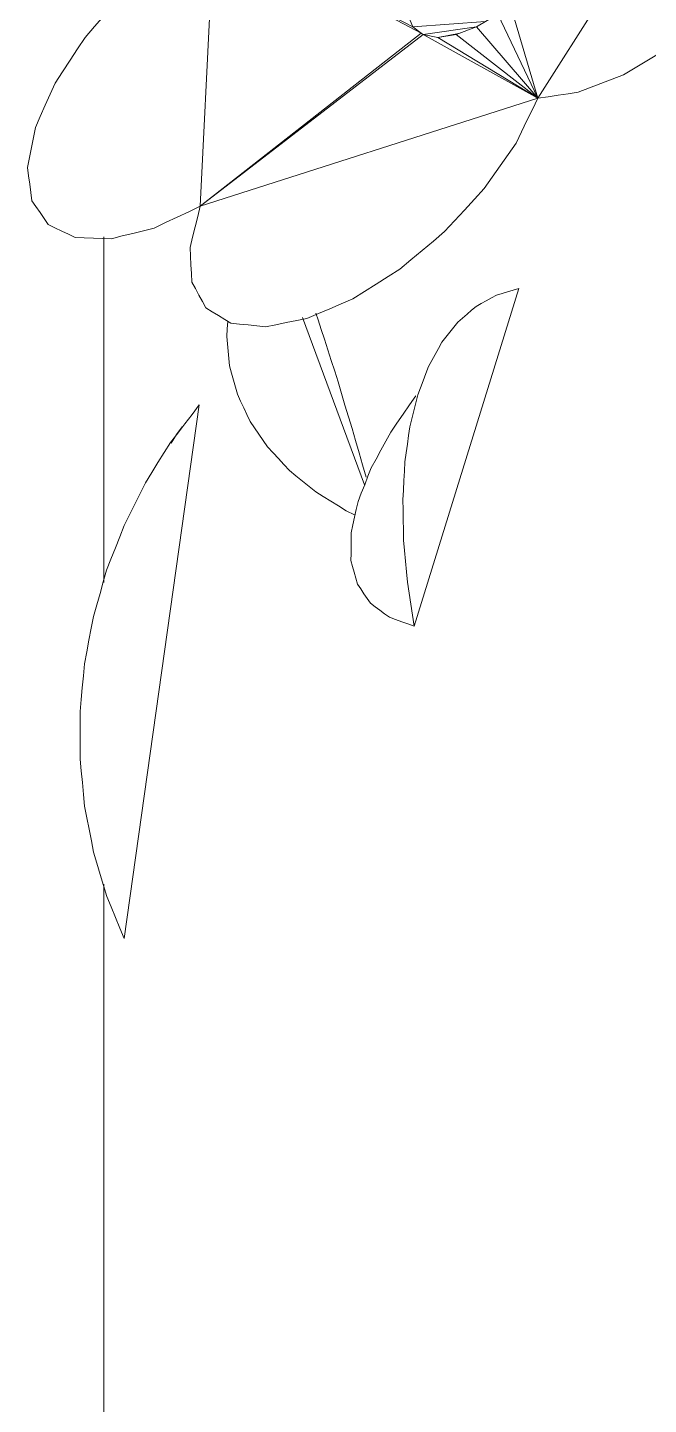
# Model space of a CAD drawing. Header units: metres. Extents: x 10.2 to 20.8, y -0.2 to 6.6.
# Drawn here: x 17.6271 to 17.6915, y 0.6875 to 0.8302 of the extents above; entities that cross this region are included whole.
import ezdxf

# ---------------------------------------------------------------- set-up
doc = ezdxf.new("R2010")
doc.units = ezdxf.units.M
for name, color, linetype, lineweight in [('Importações nas famílias', 250, 'Continuous', 5), ('Pilares estruturais', 7, 'Continuous', 5), ('Vegetação', 7, 'Continuous', 5)]:
    doc.layers.add(name, color=color, linetype=linetype, lineweight=lineweight)

# ---------------------------------------------------------------- blocks, each defined once
blk = doc.blocks.new('Planta_pergolado_12200 - plantas pergolado_skp_Component_12-V90-Corte 3')
at = {"layer": 'Importações nas famílias'}
blk.add_line((17.81868, 0.40305), (17.82952, 0.43802), dxfattribs=at)
at = {"layer": 'Importações nas famílias', "flags": 128}
for points in [[(17.82721, 0.43734), (17.82779, 0.43751), (17.82836, 0.43768), (17.82894, 0.43785), (17.82952, 0.43802)], [(17.82509, 0.43618), (17.82562, 0.43647), (17.82615, 0.43676), (17.82668, 0.43705), (17.82721, 0.43734)], [(17.8232, 0.43455), (17.82367, 0.43496), (17.82415, 0.43537), (17.82462, 0.43577), (17.82509, 0.43618)], [(17.82155, 0.43246), (17.82196, 0.43298), (17.82237, 0.4335), (17.82279, 0.43403), (17.8232, 0.43455)], [(17.82016, 0.42994), (17.82051, 0.43057), (17.82086, 0.4312), (17.8212, 0.43183), (17.82155, 0.43246)], [(17.81905, 0.42701), (17.81933, 0.42774), (17.81961, 0.42847), (17.81988, 0.42921), (17.82016, 0.42994)], [(17.81884, 0.42691), (17.81819, 0.42597), (17.81754, 0.42502), (17.81689, 0.42407), (17.81624, 0.42313)], [(17.81823, 0.42371), (17.81844, 0.42454), (17.81864, 0.42536), (17.81885, 0.42619), (17.81905, 0.42701)], [(17.81771, 0.42008), (17.81784, 0.42099), (17.81797, 0.4219), (17.8181, 0.42281), (17.81823, 0.42371)], [(17.81624, 0.42313), (17.81574, 0.4222), (17.81523, 0.42128), (17.81473, 0.42036), (17.81423, 0.41944)], [(17.81423, 0.41944), (17.81388, 0.41857), (17.81354, 0.4177), (17.81319, 0.41682), (17.81285, 0.41595)], [(17.81749, 0.41615), (17.81755, 0.41713), (17.8176, 0.41812), (17.81766, 0.4191), (17.81771, 0.42008)], [(17.81285, 0.41595), (17.81267, 0.41514), (17.8125, 0.41434), (17.81232, 0.41353), (17.81214, 0.41273)], [(17.81758, 0.41197), (17.81756, 0.41302), (17.81754, 0.41406), (17.81752, 0.41511), (17.81749, 0.41615)], [(17.81214, 0.41273), (17.81214, 0.41201), (17.81213, 0.41129), (17.81213, 0.41058), (17.81212, 0.40986)], [(17.81798, 0.40759), (17.81788, 0.40869), (17.81778, 0.40978), (17.81768, 0.41088), (17.81758, 0.41197)], [(17.81212, 0.40986), (17.81229, 0.40924), (17.81246, 0.40863), (17.81262, 0.40802), (17.81279, 0.4074)], [(17.81279, 0.4074), (17.81313, 0.40691), (17.81346, 0.40641), (17.81379, 0.40592), (17.81413, 0.40542)], [(17.81868, 0.40305), (17.8185, 0.40419), (17.81833, 0.40532), (17.81815, 0.40646), (17.81798, 0.40759)], [(17.81413, 0.40542), (17.81462, 0.40506), (17.81512, 0.40469), (17.81561, 0.40433), (17.81611, 0.40396)], [(17.81611, 0.40396), (17.81675, 0.40373), (17.81739, 0.40351), (17.81803, 0.40328), (17.81868, 0.40305)]]:
    blk.add_lwpolyline(points, dxfattribs=at)
blk = doc.blocks.new('Planta_pergolado_12200 - plantas pergolado_skp_Component_12-V91-Corte 3')
at = {"layer": 'Importações nas famílias'}
for p, q in [((17.78861, 0.37067), (17.79638, 0.42596)), ((17.79402, 0.42292), (17.79347, 0.422)), ((17.79461, 0.42368), (17.79402, 0.42292))]:
    blk.add_line(p, q, dxfattribs=at)
at = {"layer": 'Importações nas famílias', "flags": 128}
for points in [[(17.79342, 0.42208), (17.79416, 0.42305), (17.7949, 0.42402), (17.79564, 0.42499), (17.79638, 0.42596)], [(17.79081, 0.41791), (17.79146, 0.41895), (17.79211, 0.41999), (17.79276, 0.42104), (17.79342, 0.42208)], [(17.78859, 0.41347), (17.78914, 0.41458), (17.7897, 0.41569), (17.79025, 0.4168), (17.79081, 0.41791)], [(17.78678, 0.40883), (17.78723, 0.40999), (17.78769, 0.41115), (17.78814, 0.41231), (17.78859, 0.41347)], [(17.78541, 0.40404), (17.78576, 0.40524), (17.7861, 0.40644), (17.78644, 0.40764), (17.78678, 0.40883)], [(17.78449, 0.39914), (17.78472, 0.40037), (17.78495, 0.40159), (17.78518, 0.40282), (17.78541, 0.40404)], [(17.78403, 0.3942), (17.78414, 0.39544), (17.78426, 0.39667), (17.78438, 0.39791), (17.78449, 0.39914)], [(17.78403, 0.38926), (17.78403, 0.3905), (17.78403, 0.39173), (17.78403, 0.39297), (17.78403, 0.3942)], [(17.7845, 0.38439), (17.78438, 0.38561), (17.78427, 0.38683), (17.78415, 0.38804), (17.78403, 0.38926)], [(17.78543, 0.37963), (17.7852, 0.38082), (17.78496, 0.38201), (17.78473, 0.3832), (17.7845, 0.38439)], [(17.7868, 0.37504), (17.78646, 0.37619), (17.78612, 0.37733), (17.78577, 0.37848), (17.78543, 0.37963)], [(17.78861, 0.37067), (17.78816, 0.37176), (17.78771, 0.37286), (17.78726, 0.37395), (17.7868, 0.37504)]]:
    blk.add_lwpolyline(points, dxfattribs=at)
blk = doc.blocks.new('Planta_pergolado_12200 - plantas pergolado_skp_Component_12-V93-Corte 3')
at = {"layer": 'Importações nas famílias'}
for p, q in [((17.81351, 0.4177), (17.80711, 0.43503)), ((17.81249, 0.41459), (17.81161, 0.41501))]:
    blk.add_line(p, q, dxfattribs=at)
at = {"layer": 'Importações nas famílias', "flags": 128}
for points in [[(17.80848, 0.43547), (17.80871, 0.43478), (17.80904, 0.43378), (17.80937, 0.43279)], [(17.79924, 0.43306), (17.7993, 0.43384), (17.79935, 0.43462)], [(17.79954, 0.43001), (17.79946, 0.43077), (17.79939, 0.43154), (17.79932, 0.4323), (17.79924, 0.43306)], [(17.80937, 0.43279), (17.80973, 0.43168), (17.81008, 0.43057), (17.81043, 0.42946), (17.81078, 0.42835)], [(17.80034, 0.42707), (17.80014, 0.4278), (17.79994, 0.42854), (17.79974, 0.42927), (17.79954, 0.43001)], [(17.81078, 0.42835), (17.81114, 0.42715), (17.8115, 0.42595), (17.81186, 0.42474), (17.81223, 0.42354)], [(17.80166, 0.42426), (17.80133, 0.42496), (17.801, 0.42566), (17.80067, 0.42636), (17.80034, 0.42707)], [(17.80347, 0.42162), (17.80301, 0.42228), (17.80256, 0.42294), (17.80211, 0.4236), (17.80166, 0.42426)], [(17.81223, 0.42354), (17.81259, 0.42228), (17.81296, 0.42102), (17.81332, 0.41976), (17.81369, 0.41849)], [(17.80574, 0.41918), (17.80517, 0.41979), (17.8046, 0.4204), (17.80404, 0.42101), (17.80347, 0.42162)], [(17.80847, 0.41697), (17.80779, 0.41752), (17.80711, 0.41808), (17.80642, 0.41863), (17.80574, 0.41918)], [(17.81161, 0.41501), (17.81082, 0.4155), (17.81004, 0.41599), (17.80925, 0.41648), (17.80847, 0.41697)]]:
    blk.add_lwpolyline(points, dxfattribs=at)
blk = doc.blocks.new('Planta_pergolado_12200 - plantas pergolado_skp_Component_17-V615-Corte 3')
at = {"layer": 'Importações nas famílias'}
for p, q in [((17.64645, 0.84099), (17.68234, 0.8703)), ((17.68234, 0.8703), (17.6746, 0.8522)), ((17.67506, 0.85239), (17.68234, 0.8703)), ((17.67588, 0.85272), (17.68234, 0.8703)), ((17.68234, 0.8703), (17.67695, 0.85302)), ((17.68234, 0.8703), (17.67825, 0.85348)), ((17.67961, 0.85389), (17.68234, 0.8703)), ((17.68086, 0.85425), (17.68234, 0.8703)), ((17.70308, 0.8591), (17.68234, 0.8703)), ((17.69801, 0.85611), (17.70308, 0.8591)), ((17.70308, 0.8591), (17.69843, 0.85611)), ((17.70308, 0.8591), (17.6989, 0.8561)), ((17.70308, 0.8591), (17.69934, 0.85609)), ((17.70308, 0.8591), (17.69968, 0.85609)), ((17.70308, 0.8591), (17.69991, 0.85607)), ((17.70308, 0.8591), (17.70007, 0.85607)), ((17.70308, 0.8591), (17.70011, 0.85607)), ((17.70308, 0.8591), (17.70109, 0.85598)), ((17.67133, 0.84456), (17.66825, 0.83735)), ((17.66982, 0.83947), (17.67178, 0.8443)), ((17.67173, 0.84144), (17.67268, 0.84402)), ((17.67386, 0.84313), (17.67173, 0.84144)), ((17.67887, 0.83438), (17.67386, 0.84313)), ((17.67938, 0.8349), (17.67691, 0.84198)), ((17.64645, 0.84099), (17.64502, 0.81169)), ((17.66825, 0.83735), (17.64645, 0.84099)), ((17.66713, 0.83524), (17.64645, 0.84099)), ((17.66653, 0.83327), (17.64645, 0.84099)), ((17.66651, 0.83158), (17.64645, 0.84099)), ((17.66705, 0.83028), (17.64645, 0.84099)), ((17.66791, 0.82963), (17.64645, 0.84099)), ((17.67173, 0.84144), (17.66982, 0.83947)), ((17.67838, 0.83387), (17.67173, 0.84144)), ((17.67885, 0.84136), (17.67991, 0.83543)), ((17.68045, 0.83599), (17.68024, 0.84092)), ((17.68101, 0.83675), (17.68128, 0.84073)), ((17.68442, 0.84033), (17.68146, 0.83735)), ((17.68162, 0.83765), (17.68207, 0.84059)), ((17.68263, 0.84049), (17.68229, 0.83892)), ((17.68288, 0.84045), (17.68258, 0.83947)), ((17.68349, 0.84034), (17.68258, 0.83947)), ((17.66982, 0.83947), (17.66825, 0.83735)), ((17.67789, 0.83337), (17.66982, 0.83947)), ((17.68462, 0.84025), (17.67713, 0.83259)), ((17.69078, 0.83979), (17.68002, 0.82288)), ((17.68258, 0.83947), (17.68146, 0.83735)), ((17.66713, 0.83524), (17.66825, 0.83735)), ((17.6774, 0.83287), (17.66825, 0.83735)), ((17.68146, 0.83735), (17.68044, 0.83598)), ((17.66653, 0.83327), (17.66713, 0.83524)), ((17.67687, 0.83239), (17.66713, 0.83524)), ((17.66651, 0.83158), (17.66653, 0.83327)), ((17.67626, 0.8319), (17.66653, 0.83327)), ((17.67713, 0.83259), (17.67585, 0.83158)), ((17.67713, 0.83259), (17.68002, 0.82288)), ((17.67554, 0.83139), (17.66651, 0.83158)), ((17.66705, 0.83028), (17.66651, 0.83158)), ((17.6746, 0.83084), (17.66705, 0.83028)), ((17.67585, 0.83158), (17.67366, 0.83028)), ((17.67585, 0.83158), (17.68002, 0.82288)), ((17.64502, 0.81169), (17.66791, 0.82963)), ((17.66812, 0.82947), (17.64502, 0.81169)), ((17.66791, 0.82963), (17.66705, 0.83028)), ((17.66812, 0.82947), (17.66791, 0.82963)), ((17.67366, 0.83027), (17.66812, 0.82947)), ((17.66965, 0.82919), (17.66812, 0.82947)), ((17.68002, 0.82288), (17.66812, 0.82947)), ((17.67197, 0.82963), (17.66965, 0.82919)), ((17.67154, 0.82947), (17.66965, 0.82919)), ((17.68002, 0.82288), (17.66965, 0.82919)), ((17.67366, 0.83028), (17.67154, 0.82947)), ((17.67154, 0.82947), (17.68002, 0.82288)), ((17.67366, 0.83028), (17.68002, 0.82288)), ((17.64502, 0.81169), (17.68002, 0.82288))]:
    blk.add_line(p, q, dxfattribs=at)
at = {"layer": 'Importações nas famílias', "flags": 128}
for points in [[(17.69633, 0.88084), (17.69748, 0.88123), (17.69864, 0.88163), (17.69979, 0.88202), (17.70094, 0.88242)], [(17.70094, 0.88242), (17.70195, 0.88251), (17.70297, 0.8826), (17.70398, 0.8827), (17.70499, 0.88279)], [(17.70499, 0.88279), (17.70579, 0.88257), (17.7066, 0.88236), (17.7074, 0.88214), (17.7082, 0.88193)], [(17.7082, 0.88193), (17.70874, 0.88142), (17.70928, 0.88091), (17.70982, 0.8804), (17.71036, 0.87989)], [(17.69436, 0.87975), (17.69512, 0.88017), (17.69633, 0.88084)], [(17.71036, 0.87989), (17.7106, 0.87912), (17.71084, 0.87836), (17.71108, 0.87759), (17.71132, 0.87682)], [(17.66923, 0.87497), (17.67047, 0.87525), (17.67172, 0.87553), (17.67296, 0.87581), (17.67421, 0.87609)], [(17.67421, 0.87609), (17.67522, 0.87598), (17.67624, 0.87587), (17.67725, 0.87575), (17.67827, 0.87564)], [(17.6867, 0.87457), (17.68789, 0.87546), (17.68909, 0.87636), (17.69023, 0.87722)], [(17.71132, 0.87682), (17.71124, 0.87585), (17.71116, 0.87487), (17.71108, 0.8739), (17.711, 0.87292)], [(17.66375, 0.87238), (17.66512, 0.87303), (17.66649, 0.87368), (17.66786, 0.87432), (17.66923, 0.87497)], [(17.67827, 0.87564), (17.67896, 0.87514), (17.67966, 0.87464), (17.68036, 0.87415), (17.68105, 0.87365)], [(17.68234, 0.8703), (17.68343, 0.87136), (17.68452, 0.87243), (17.68561, 0.8735), (17.6867, 0.87457)], [(17.68105, 0.87365), (17.68137, 0.87281), (17.6817, 0.87197), (17.68202, 0.87114), (17.68234, 0.8703)], [(17.65825, 0.86853), (17.65963, 0.86949), (17.661, 0.87045), (17.66238, 0.87142), (17.66375, 0.87238)], [(17.711, 0.87292), (17.71061, 0.87181), (17.71022, 0.8707), (17.70983, 0.86958), (17.70944, 0.86847)], [(17.65319, 0.86375), (17.65445, 0.86494), (17.65572, 0.86614), (17.65698, 0.86733), (17.65825, 0.86853)], [(17.70944, 0.86847), (17.70877, 0.86729), (17.70809, 0.86611), (17.70742, 0.86493), (17.70674, 0.86375)], [(17.649, 0.85845), (17.65005, 0.85978), (17.65109, 0.8611), (17.65214, 0.86243), (17.65319, 0.86375)], [(17.70674, 0.86375), (17.70583, 0.86259), (17.70491, 0.86143), (17.704, 0.86027), (17.70308, 0.8591)], [(17.70308, 0.8591), (17.70393, 0.85895), (17.70478, 0.8588), (17.70563, 0.85864), (17.70648, 0.85849)], [(17.64604, 0.85309), (17.64678, 0.85443), (17.64752, 0.85577), (17.64826, 0.85711), (17.649, 0.85845)], [(17.70648, 0.85849), (17.70708, 0.85804), (17.70767, 0.85758), (17.70827, 0.85713), (17.70887, 0.85668)], [(17.70887, 0.85668), (17.70917, 0.85596), (17.70947, 0.85524)], [(17.64457, 0.84812), (17.64494, 0.84937), (17.64531, 0.85061), (17.64568, 0.85185), (17.64604, 0.85309)], [(17.64471, 0.84397), (17.64468, 0.84501), (17.64464, 0.84605), (17.64461, 0.84709), (17.64457, 0.84812)], [(17.64645, 0.84099), (17.64602, 0.84174), (17.64558, 0.84248), (17.64515, 0.84323), (17.64471, 0.84397)], [(17.6416, 0.83774), (17.64282, 0.83855), (17.64403, 0.83937), (17.64524, 0.84018), (17.64645, 0.84099)], [(17.63704, 0.83371), (17.63818, 0.83472), (17.63932, 0.83572), (17.64046, 0.83673), (17.6416, 0.83774)], [(17.63307, 0.82917), (17.63406, 0.83031), (17.63505, 0.83144), (17.63605, 0.83257), (17.63704, 0.83371)], [(17.62996, 0.82445), (17.63073, 0.82563), (17.63151, 0.82681), (17.63229, 0.82799), (17.63307, 0.82917)], [(17.69376, 0.82819), (17.69254, 0.82747), (17.69133, 0.82675), (17.69011, 0.82603), (17.68889, 0.82531)], [(17.68889, 0.82531), (17.68772, 0.82486), (17.68655, 0.8244), (17.68538, 0.82395), (17.68421, 0.8235)], [(17.62792, 0.81985), (17.62843, 0.821), (17.62894, 0.82215), (17.62945, 0.8233), (17.62996, 0.82445)], [(17.68421, 0.8235), (17.68316, 0.82335), (17.68211, 0.82319), (17.68107, 0.82304), (17.68002, 0.82288)], [(17.68002, 0.82288), (17.67946, 0.82172), (17.67889, 0.82056), (17.67832, 0.8194), (17.67776, 0.81823)], [(17.6271, 0.8157), (17.62731, 0.81673), (17.62751, 0.81777), (17.62772, 0.81881), (17.62792, 0.81985)], [(17.67776, 0.81823), (17.67693, 0.81706), (17.67611, 0.81588), (17.67528, 0.8147), (17.67446, 0.81352)], [(17.62755, 0.81227), (17.62744, 0.81312), (17.62733, 0.81398), (17.62722, 0.81484), (17.6271, 0.8157)], [(17.67446, 0.81352), (17.67343, 0.81241), (17.6724, 0.81129), (17.67137, 0.81018), (17.67034, 0.80906)], [(17.62924, 0.8098), (17.62882, 0.81041), (17.6284, 0.81103), (17.62798, 0.81165), (17.62755, 0.81227)], [(17.64502, 0.81169), (17.64382, 0.81113), (17.64262, 0.81056), (17.64142, 0.81), (17.64022, 0.80943)], [(17.64395, 0.80742), (17.64422, 0.80849), (17.64449, 0.80956), (17.64475, 0.81062), (17.64502, 0.81169)], [(17.63206, 0.80845), (17.63135, 0.80879), (17.63065, 0.80912), (17.62995, 0.80946), (17.62924, 0.8098)], [(17.64022, 0.80943), (17.63912, 0.80916), (17.63801, 0.80888), (17.63691, 0.80861), (17.6358, 0.80833)], [(17.67034, 0.80906), (17.66918, 0.80809), (17.66802, 0.80712), (17.66686, 0.80614), (17.6657, 0.80517)], [(17.6358, 0.80833), (17.63486, 0.80836), (17.63393, 0.80839), (17.63299, 0.80842), (17.63206, 0.80845)], [(17.64415, 0.80383), (17.6441, 0.80473), (17.64405, 0.80562), (17.644, 0.80652), (17.64395, 0.80742)], [(17.6657, 0.80517), (17.66448, 0.8044), (17.66326, 0.80363), (17.66205, 0.80286), (17.66083, 0.8021)], [(17.64559, 0.80115), (17.64523, 0.80182), (17.64487, 0.80249), (17.64451, 0.80316), (17.64415, 0.80383)], [(17.66083, 0.8021), (17.65964, 0.80159), (17.65846, 0.80108), (17.65727, 0.80057), (17.65608, 0.80006)], [(17.6482, 0.79957), (17.64755, 0.79997), (17.6469, 0.80036), (17.64624, 0.80075), (17.64559, 0.80115)], [(17.65177, 0.7992), (17.65088, 0.79929), (17.64998, 0.79939), (17.64909, 0.79948), (17.6482, 0.79957)], [(17.65608, 0.80006), (17.65501, 0.79985), (17.65393, 0.79963), (17.65285, 0.79942), (17.65177, 0.7992)]]:
    blk.add_lwpolyline(points, dxfattribs=at)
blk = doc.blocks.new('Planta_pergolado_12200 - plantas pergolado_skp_Component_16-V616-Corte 3')
for name, p in [('Planta_pergolado_12200 - plantas pergolado_skp_Component_17-V615-Corte 3', (0, 0)), ('Planta_pergolado_12200 - plantas pergolado_skp_Component_12-V90-Corte 3', (-0.15148, 0.36514)), ('Planta_pergolado_12200 - plantas pergolado_skp_Component_12-V93-Corte 3', (-0.15148, 0.36514)), ('Planta_pergolado_12200 - plantas pergolado_skp_Component_12-V91-Corte 3', (-0.15148, 0.36514))]:
    blk.add_blockref(name, p)
blk = doc.blocks.new('Planta_pergolado_12200 - plantas pergolado_skp_-V617-Corte 3')
blk.add_blockref('Planta_pergolado_12200 - plantas pergolado_skp_Component_16-V616-Corte 3', (0, 0))
blk = doc.blocks.new('Planta_pergolado_12200 - plantas pergolado_skp_-3067434-Corte 3')
blk.add_blockref('Planta_pergolado_12200 - plantas pergolado_skp_-V617-Corte 3', (0, 0))
blk = doc.blocks.new('Planta_pergolado_12200 - plantas pergolado_skp_-3067443-Corte 3')
blk.add_blockref('Planta_pergolado_12200 - plantas pergolado_skp_-3067434-Corte 3', (0, 0))
blk = doc.blocks.new('Planta_pergolado_12200 - Planta_pergolado_12200-3075656-Corte 3')
blk.add_blockref('Planta_pergolado_12200 - plantas pergolado_skp_-3067443-Corte 3', (0, 0))

msp = doc.modelspace()

# ---------------------------------------------------------------- linework, layer by layer
at = {"layer": 'Pilares estruturais', "color": 250}
for p, q in [((17.635, 0.80852), (17.635, 0.7727)), ((17.635, 0.74146), (17.635, 0.00176))]:
    msp.add_line(p, q, dxfattribs=at)

# ---------------------------------------------------------------- block references
at = {"layer": 'Vegetação', "color": 250}
msp.add_blockref('Planta_pergolado_12200 - Planta_pergolado_12200-3075656-Corte 3', (0, 0), dxfattribs=at)

doc.saveas('drawing.dxf')
